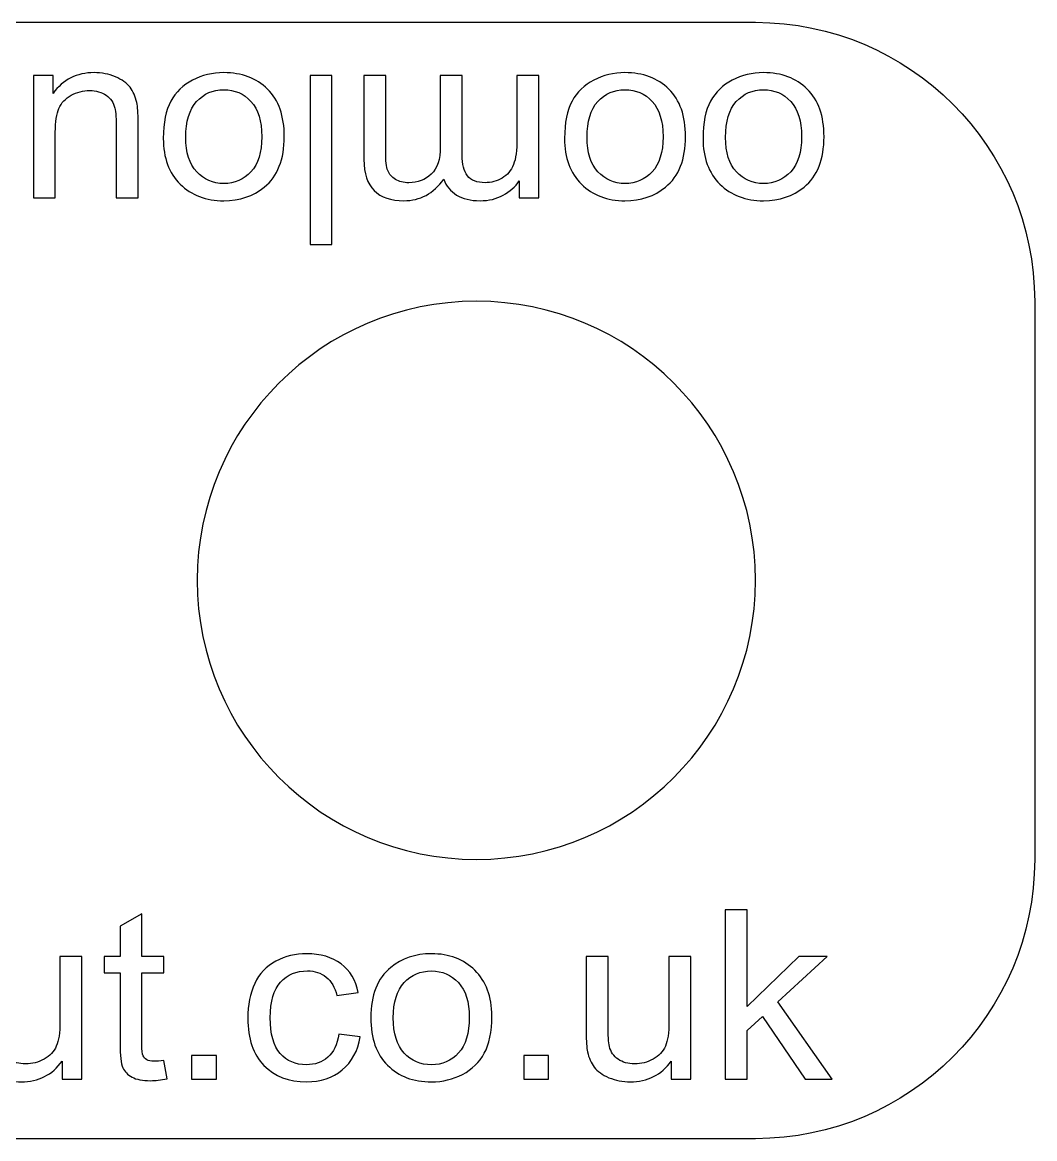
# Model space of a CAD drawing. Header units: centimetres. Extents: x -14 to -7, y -16.85 to -12.85.
# Drawn here: x -10.626 to -7, y -16.85 to -12.85 of the extents above; entities that cross this region are included whole.
import ezdxf

# ---------------------------------------------------------------- set-up
doc = ezdxf.new("R2010")
doc.units = ezdxf.units.CM
doc.header["$MEASUREMENT"] = 0
doc.layers.add('Layer 1', color=7, linetype='Continuous')

msp = doc.modelspace()

# ---------------------------------------------------------------- linework, layer by layer
at = {"layer": 'Layer 1', "color": 250}
for points, knots in [([(-13, -12.85), (-13.552, -12.85), (-14, -13.298), (-14, -13.85), (-14, -13.85), (-14, -13.85), (-14, -15.85), (-14, -15.85), (-14, -15.85), (-14, -16.402), (-13.552, -16.85), (-13, -16.85), (-13, -16.85), (-13, -16.85), (-8, -16.85), (-8, -16.85), (-8, -16.85), (-7.448, -16.85), (-7, -16.402), (-7, -15.85), (-7, -15.85), (-7, -15.85), (-7, -13.85), (-7, -13.85), (-7, -13.85), (-7, -13.298), (-7.448, -12.85), (-8, -12.85), (-8, -12.85), (-8, -12.85), (-13, -12.85), (-13, -12.85)], [0, 0, 0, 0, 0.125, 0.125, 0.125, 0.125, 0.25, 0.25, 0.25, 0.25, 0.375, 0.375, 0.375, 0.375, 0.5, 0.5, 0.5, 0.5, 0.625, 0.625, 0.625, 0.625, 0.75, 0.75, 0.75, 0.75, 0.875, 0.875, 0.875, 0.875, 1, 1, 1, 1]), ([(-10.51658, -13.04023), (-10.51658, -13.04023), (-10.51658, -13.10472), (-10.51658, -13.10472), (-10.51658, -13.10472), (-10.48046, -13.05505), (-10.43154, -13.03035), (-10.3697, -13.03035), (-10.3697, -13.03035), (-10.34249, -13.03035), (-10.31691, -13.03529), (-10.29328, -13.04517), (-10.29328, -13.04517), (-10.26964, -13.05505), (-10.2521, -13.06761), (-10.24064, -13.08256), (-10.24064, -13.08256), (-10.22906, -13.09766), (-10.22103, -13.11601), (-10.21641, -13.13774), (-10.21641, -13.13774), (-10.21329, -13.15241), (-10.21166, -13.17556), (-10.21166, -13.20731), (-10.21166, -13.20731), (-10.21166, -13.20731), (-10.21166, -13.47923), (-10.21166, -13.47923), (-10.21166, -13.47923), (-10.21166, -13.47923), (-10.29, -13.47923), (-10.29, -13.47923), (-10.29, -13.47923), (-10.29, -13.47923), (-10.29, -13.23581), (-10.29, -13.23581), (-10.29, -13.23581), (-10.29, -13.19686), (-10.29164, -13.17076), (-10.29477, -13.15721), (-10.29477, -13.15721), (-10.29982, -13.1376), (-10.31022, -13.12236), (-10.32613, -13.11107), (-10.32613, -13.11107), (-10.34219, -13.09992), (-10.36196, -13.09442), (-10.38546, -13.09442), (-10.38546, -13.09442), (-10.40894, -13.09442), (-10.43095, -13.10006), (-10.45161, -13.11149), (-10.45161, -13.11149), (-10.47228, -13.12292), (-10.48684, -13.13858), (-10.49532, -13.1582), (-10.49532, -13.1582), (-10.50394, -13.17795), (-10.50825, -13.2066), (-10.50825, -13.244), (-10.50825, -13.244), (-10.50825, -13.244), (-10.50825, -13.47923), (-10.50825, -13.47923), (-10.50825, -13.47923), (-10.50825, -13.47923), (-10.5866, -13.47923), (-10.5866, -13.47923), (-10.5866, -13.47923), (-10.5866, -13.47923), (-10.5866, -13.04023), (-10.5866, -13.04023), (-10.5866, -13.04023), (-10.5866, -13.04023), (-10.51658, -13.04023), (-10.51658, -13.04023)], [0, 0, 0, 0, 0.0526316, 0.0526316, 0.0526316, 0.0526316, 0.1052632, 0.1052632, 0.1052632, 0.1052632, 0.1578947, 0.1578947, 0.1578947, 0.1578947, 0.2105263, 0.2105263, 0.2105263, 0.2105263, 0.2631579, 0.2631579, 0.2631579, 0.2631579, 0.3157895, 0.3157895, 0.3157895, 0.3157895, 0.3684211, 0.3684211, 0.3684211, 0.3684211, 0.4210526, 0.4210526, 0.4210526, 0.4210526, 0.4736842, 0.4736842, 0.4736842, 0.4736842, 0.5263158, 0.5263158, 0.5263158, 0.5263158, 0.5789474, 0.5789474, 0.5789474, 0.5789474, 0.6315789, 0.6315789, 0.6315789, 0.6315789, 0.6842105, 0.6842105, 0.6842105, 0.6842105, 0.7368421, 0.7368421, 0.7368421, 0.7368421, 0.7894737, 0.7894737, 0.7894737, 0.7894737, 0.8421053, 0.8421053, 0.8421053, 0.8421053, 0.8947368, 0.8947368, 0.8947368, 0.8947368, 0.9473684, 0.9473684, 0.9473684, 0.9473684, 1, 1, 1, 1]), ([(-9.68804, -13.2598), (-9.68804, -13.34108), (-9.71183, -13.40133), (-9.75956, -13.44042), (-9.75956, -13.44042), (-9.79924, -13.47288), (-9.84772, -13.48925), (-9.90495, -13.48925), (-9.90495, -13.48925), (-9.96858, -13.48925), (-10.02062, -13.46949), (-10.06091, -13.42984), (-10.06091, -13.42984), (-10.10134, -13.39033), (-10.12141, -13.33572), (-10.12141, -13.26601), (-10.12141, -13.26601), (-10.12141, -13.20942), (-10.1125, -13.16497), (-10.09465, -13.13266), (-10.09465, -13.13266), (-10.07682, -13.1002), (-10.05079, -13.07508), (-10.01675, -13.05716), (-10.01675, -13.05716), (-9.98255, -13.03924), (-9.94539, -13.03035), (-9.90495, -13.03035), (-9.90495, -13.03035), (-9.84028, -13.03035), (-9.78795, -13.04997), (-9.74796, -13.08948), (-9.74796, -13.08948), (-9.70796, -13.12885), (-9.68804, -13.18558), (-9.68804, -13.2598)], [0, 0, 0, 0, 0.1111111, 0.1111111, 0.1111111, 0.1111111, 0.2222222, 0.2222222, 0.2222222, 0.2222222, 0.3333333, 0.3333333, 0.3333333, 0.3333333, 0.4444444, 0.4444444, 0.4444444, 0.4444444, 0.5555556, 0.5555556, 0.5555556, 0.5555556, 0.6666667, 0.6666667, 0.6666667, 0.6666667, 0.7777778, 0.7777778, 0.7777778, 0.7777778, 0.8888889, 0.8888889, 0.8888889, 0.8888889, 1, 1, 1, 1]), ([(-8.2507, -13.2598), (-8.2507, -13.34108), (-8.27449, -13.40133), (-8.32221, -13.44042), (-8.32221, -13.44042), (-8.3619, -13.47288), (-8.41037, -13.48925), (-8.4676, -13.48925), (-8.4676, -13.48925), (-8.53124, -13.48925), (-8.58327, -13.46949), (-8.62356, -13.42984), (-8.62356, -13.42984), (-8.664, -13.39033), (-8.68407, -13.33572), (-8.68407, -13.26601), (-8.68407, -13.26601), (-8.68407, -13.20942), (-8.67516, -13.16497), (-8.65731, -13.13266), (-8.65731, -13.13266), (-8.63947, -13.1002), (-8.61345, -13.07508), (-8.57941, -13.05716), (-8.57941, -13.05716), (-8.54521, -13.03924), (-8.50805, -13.03035), (-8.4676, -13.03035), (-8.4676, -13.03035), (-8.40294, -13.03035), (-8.35061, -13.04997), (-8.31061, -13.08948), (-8.31061, -13.08948), (-8.27062, -13.12885), (-8.2507, -13.18558), (-8.2507, -13.2598)], [0, 0, 0, 0, 0.1111111, 0.1111111, 0.1111111, 0.1111111, 0.2222222, 0.2222222, 0.2222222, 0.2222222, 0.3333333, 0.3333333, 0.3333333, 0.3333333, 0.4444444, 0.4444444, 0.4444444, 0.4444444, 0.5555556, 0.5555556, 0.5555556, 0.5555556, 0.6666667, 0.6666667, 0.6666667, 0.6666667, 0.7777778, 0.7777778, 0.7777778, 0.7777778, 0.8888889, 0.8888889, 0.8888889, 0.8888889, 1, 1, 1, 1]), ([(-7.75458, -13.2598), (-7.75458, -13.34108), (-7.77837, -13.40133), (-7.8261, -13.44042), (-7.8261, -13.44042), (-7.86579, -13.47288), (-7.91426, -13.48925), (-7.97149, -13.48925), (-7.97149, -13.48925), (-8.03513, -13.48925), (-8.08716, -13.46949), (-8.12745, -13.42984), (-8.12745, -13.42984), (-8.16789, -13.39033), (-8.18796, -13.33572), (-8.18796, -13.26601), (-8.18796, -13.26601), (-8.18796, -13.20942), (-8.17904, -13.16497), (-8.1612, -13.13266), (-8.1612, -13.13266), (-8.14336, -13.1002), (-8.11734, -13.07508), (-8.0833, -13.05716), (-8.0833, -13.05716), (-8.0491, -13.03924), (-8.01194, -13.03035), (-7.97149, -13.03035), (-7.97149, -13.03035), (-7.90682, -13.03035), (-7.85449, -13.04997), (-7.8145, -13.08948), (-7.8145, -13.08948), (-7.77451, -13.12885), (-7.75458, -13.18558), (-7.75458, -13.2598)], [0, 0, 0, 0, 0.1111111, 0.1111111, 0.1111111, 0.1111111, 0.2222222, 0.2222222, 0.2222222, 0.2222222, 0.3333333, 0.3333333, 0.3333333, 0.3333333, 0.4444444, 0.4444444, 0.4444444, 0.4444444, 0.5555556, 0.5555556, 0.5555556, 0.5555556, 0.6666667, 0.6666667, 0.6666667, 0.6666667, 0.7777778, 0.7777778, 0.7777778, 0.7777778, 0.8888889, 0.8888889, 0.8888889, 0.8888889, 1, 1, 1, 1]), ([(-9.51737, -13.04023), (-9.51737, -13.04023), (-9.51737, -13.6463), (-9.51737, -13.6463), (-9.51737, -13.6463), (-9.51737, -13.6463), (-9.59572, -13.6463), (-9.59572, -13.6463), (-9.59572, -13.6463), (-9.59572, -13.6463), (-9.59572, -13.04023), (-9.59572, -13.04023), (-9.59572, -13.04023), (-9.59572, -13.04023), (-9.51737, -13.04023), (-9.51737, -13.04023)], [0, 0, 0, 0, 0.25, 0.25, 0.25, 0.25, 0.5, 0.5, 0.5, 0.5, 0.75, 0.75, 0.75, 0.75, 1, 1, 1, 1]), ([(-8.7761, -13.04023), (-8.7761, -13.04023), (-8.7761, -13.47923), (-8.7761, -13.47923), (-8.7761, -13.47923), (-8.7761, -13.47923), (-8.84612, -13.47923), (-8.84612, -13.47923), (-8.84612, -13.47923), (-8.84612, -13.47923), (-8.84612, -13.4177), (-8.84612, -13.4177), (-8.84612, -13.4177), (-8.86069, -13.43915), (-8.88002, -13.45651), (-8.90411, -13.46949), (-8.90411, -13.46949), (-8.92819, -13.48262), (-8.95569, -13.48925), (-8.98646, -13.48925), (-8.98646, -13.48925), (-9.02066, -13.48925), (-9.04876, -13.48247), (-9.07061, -13.46893), (-9.07061, -13.46893), (-9.09262, -13.45538), (-9.10808, -13.43661), (-9.117, -13.41234), (-9.117, -13.41234), (-9.15372, -13.46357), (-9.20129, -13.48925), (-9.25987, -13.48925), (-9.25987, -13.48925), (-9.30581, -13.48925), (-9.34104, -13.47711), (-9.36572, -13.45298), (-9.36572, -13.45298), (-9.3904, -13.42885), (-9.40275, -13.39174), (-9.40275, -13.34164), (-9.40275, -13.34164), (-9.40275, -13.34164), (-9.40275, -13.04023), (-9.40275, -13.04023), (-9.40275, -13.04023), (-9.40275, -13.04023), (-9.32484, -13.04023), (-9.32484, -13.04023), (-9.32484, -13.04023), (-9.32484, -13.04023), (-9.32484, -13.31681), (-9.32484, -13.31681), (-9.32484, -13.31681), (-9.32484, -13.34658), (-9.32231, -13.36803), (-9.31726, -13.38116), (-9.31726, -13.38116), (-9.31206, -13.39414), (-9.30284, -13.40472), (-9.2896, -13.41276), (-9.2896, -13.41276), (-9.27622, -13.42067), (-9.26046, -13.42476), (-9.24248, -13.42476), (-9.24248, -13.42476), (-9.20991, -13.42476), (-9.183, -13.41446), (-9.16145, -13.39386), (-9.16145, -13.39386), (-9.14004, -13.37339), (-9.12919, -13.34052), (-9.12919, -13.29536), (-9.12919, -13.29536), (-9.12919, -13.29536), (-9.12919, -13.04023), (-9.12919, -13.04023), (-9.12919, -13.04023), (-9.12919, -13.04023), (-9.05084, -13.04023), (-9.05084, -13.04023), (-9.05084, -13.04023), (-9.05084, -13.04023), (-9.05084, -13.32542), (-9.05084, -13.32542), (-9.05084, -13.32542), (-9.05084, -13.35858), (-9.04445, -13.38341), (-9.03166, -13.39992), (-9.03166, -13.39992), (-9.01888, -13.41643), (-8.99806, -13.42476), (-8.96892, -13.42476), (-8.96892, -13.42476), (-8.94692, -13.42476), (-8.92656, -13.41926), (-8.90782, -13.40811), (-8.90782, -13.40811), (-8.88909, -13.3971), (-8.87541, -13.38101), (-8.86708, -13.35985), (-8.86708, -13.35985), (-8.85861, -13.33854), (-8.85445, -13.30792), (-8.85445, -13.26798), (-8.85445, -13.26798), (-8.85445, -13.26798), (-8.85445, -13.04023), (-8.85445, -13.04023), (-8.85445, -13.04023), (-8.85445, -13.04023), (-8.7761, -13.04023), (-8.7761, -13.04023)], [0, 0, 0, 0, 0.0357143, 0.0357143, 0.0357143, 0.0357143, 0.0714286, 0.0714286, 0.0714286, 0.0714286, 0.1071429, 0.1071429, 0.1071429, 0.1071429, 0.1428571, 0.1428571, 0.1428571, 0.1428571, 0.1785714, 0.1785714, 0.1785714, 0.1785714, 0.2142857, 0.2142857, 0.2142857, 0.2142857, 0.25, 0.25, 0.25, 0.25, 0.2857143, 0.2857143, 0.2857143, 0.2857143, 0.3214286, 0.3214286, 0.3214286, 0.3214286, 0.3571429, 0.3571429, 0.3571429, 0.3571429, 0.3928571, 0.3928571, 0.3928571, 0.3928571, 0.4285714, 0.4285714, 0.4285714, 0.4285714, 0.4642857, 0.4642857, 0.4642857, 0.4642857, 0.5, 0.5, 0.5, 0.5, 0.5357143, 0.5357143, 0.5357143, 0.5357143, 0.5714286, 0.5714286, 0.5714286, 0.5714286, 0.6071429, 0.6071429, 0.6071429, 0.6071429, 0.6428571, 0.6428571, 0.6428571, 0.6428571, 0.6785714, 0.6785714, 0.6785714, 0.6785714, 0.7142857, 0.7142857, 0.7142857, 0.7142857, 0.75, 0.75, 0.75, 0.75, 0.7857143, 0.7857143, 0.7857143, 0.7857143, 0.8214286, 0.8214286, 0.8214286, 0.8214286, 0.8571429, 0.8571429, 0.8571429, 0.8571429, 0.8928571, 0.8928571, 0.8928571, 0.8928571, 0.9285714, 0.9285714, 0.9285714, 0.9285714, 0.9642857, 0.9642857, 0.9642857, 0.9642857, 1, 1, 1, 1]), ([(-9.76862, -13.2598), (-9.76862, -13.2035), (-9.78155, -13.16144), (-9.80742, -13.1335), (-9.80742, -13.1335), (-9.8333, -13.10542), (-9.86585, -13.09145), (-9.90495, -13.09145), (-9.90495, -13.09145), (-9.9439, -13.09145), (-9.97632, -13.10556), (-10.00218, -13.13365), (-10.00218, -13.13365), (-10.0279, -13.16173), (-10.04084, -13.20463), (-10.04084, -13.2622), (-10.04084, -13.2622), (-10.04084, -13.31653), (-10.0279, -13.35773), (-10.00189, -13.38567), (-10.00189, -13.38567), (-9.97586, -13.41361), (-9.9436, -13.42758), (-9.90495, -13.42758), (-9.90495, -13.42758), (-9.86585, -13.42758), (-9.8333, -13.41361), (-9.80742, -13.38581), (-9.80742, -13.38581), (-9.78155, -13.35801), (-9.76862, -13.31596), (-9.76862, -13.2598)], [0, 0, 0, 0, 0.125, 0.125, 0.125, 0.125, 0.25, 0.25, 0.25, 0.25, 0.375, 0.375, 0.375, 0.375, 0.5, 0.5, 0.5, 0.5, 0.625, 0.625, 0.625, 0.625, 0.75, 0.75, 0.75, 0.75, 0.875, 0.875, 0.875, 0.875, 1, 1, 1, 1]), ([(-8.33127, -13.2598), (-8.33127, -13.2035), (-8.34421, -13.16144), (-8.37008, -13.1335), (-8.37008, -13.1335), (-8.39595, -13.10542), (-8.42851, -13.09145), (-8.4676, -13.09145), (-8.4676, -13.09145), (-8.50655, -13.09145), (-8.53897, -13.10556), (-8.56484, -13.13365), (-8.56484, -13.13365), (-8.59055, -13.16173), (-8.60349, -13.20463), (-8.60349, -13.2622), (-8.60349, -13.2622), (-8.60349, -13.31653), (-8.59055, -13.35773), (-8.56454, -13.38567), (-8.56454, -13.38567), (-8.53852, -13.41361), (-8.50626, -13.42758), (-8.4676, -13.42758), (-8.4676, -13.42758), (-8.42851, -13.42758), (-8.39595, -13.41361), (-8.37008, -13.38581), (-8.37008, -13.38581), (-8.34421, -13.35801), (-8.33127, -13.31596), (-8.33127, -13.2598)], [0, 0, 0, 0, 0.125, 0.125, 0.125, 0.125, 0.25, 0.25, 0.25, 0.25, 0.375, 0.375, 0.375, 0.375, 0.5, 0.5, 0.5, 0.5, 0.625, 0.625, 0.625, 0.625, 0.75, 0.75, 0.75, 0.75, 0.875, 0.875, 0.875, 0.875, 1, 1, 1, 1]), ([(-7.83516, -13.2598), (-7.83516, -13.2035), (-7.8481, -13.16144), (-7.87396, -13.1335), (-7.87396, -13.1335), (-7.89984, -13.10542), (-7.93239, -13.09145), (-7.97149, -13.09145), (-7.97149, -13.09145), (-8.01044, -13.09145), (-8.04286, -13.10556), (-8.06872, -13.13365), (-8.06872, -13.13365), (-8.09444, -13.16173), (-8.10738, -13.20463), (-8.10738, -13.2622), (-8.10738, -13.2622), (-8.10738, -13.31653), (-8.09444, -13.35773), (-8.06843, -13.38567), (-8.06843, -13.38567), (-8.04241, -13.41361), (-8.01015, -13.42758), (-7.97149, -13.42758), (-7.97149, -13.42758), (-7.93239, -13.42758), (-7.89984, -13.41361), (-7.87396, -13.38581), (-7.87396, -13.38581), (-7.8481, -13.35801), (-7.83516, -13.31596), (-7.83516, -13.2598)], [0, 0, 0, 0, 0.125, 0.125, 0.125, 0.125, 0.25, 0.25, 0.25, 0.25, 0.375, 0.375, 0.375, 0.375, 0.5, 0.5, 0.5, 0.5, 0.625, 0.625, 0.625, 0.625, 0.75, 0.75, 0.75, 0.75, 0.875, 0.875, 0.875, 0.875, 1, 1, 1, 1]), ([(-9, -13.84938), (-8.448, -13.84938), (-8, -14.29737), (-8, -14.84937), (-8, -14.84937), (-8, -15.40137), (-8.448, -15.84937), (-9, -15.84937), (-9, -15.84937), (-9.552, -15.84937), (-10, -15.40137), (-10, -14.84937), (-10, -14.84937), (-10, -14.29737), (-9.552, -13.84938), (-9, -13.84938)], [0, 0, 0, 0, 0.25, 0.25, 0.25, 0.25, 0.5, 0.5, 0.5, 0.5, 0.75, 0.75, 0.75, 0.75, 1, 1, 1, 1]), ([(-8.10842, -16.63641), (-8.10842, -16.63641), (-8.10842, -16.03034), (-8.10842, -16.03034), (-8.10842, -16.03034), (-8.10842, -16.03034), (-8.02992, -16.03034), (-8.02992, -16.03034), (-8.02992, -16.03034), (-8.02992, -16.03034), (-8.02992, -16.37592), (-8.02992, -16.37592), (-8.02992, -16.37592), (-8.02992, -16.37592), (-7.84438, -16.19741), (-7.84438, -16.19741), (-7.84438, -16.19741), (-7.84438, -16.19741), (-7.74299, -16.19741), (-7.74299, -16.19741), (-7.74299, -16.19741), (-7.74299, -16.19741), (-7.91976, -16.36025), (-7.91976, -16.36025), (-7.91976, -16.36025), (-7.91976, -16.36025), (-7.725, -16.63641), (-7.725, -16.63641), (-7.725, -16.63641), (-7.725, -16.63641), (-7.82178, -16.63641), (-7.82178, -16.63641), (-7.82178, -16.63641), (-7.82178, -16.63641), (-7.97462, -16.4119), (-7.97462, -16.4119), (-7.97462, -16.4119), (-7.97462, -16.4119), (-8.02992, -16.46242), (-8.02992, -16.46242), (-8.02992, -16.46242), (-8.02992, -16.46242), (-8.02992, -16.63641), (-8.02992, -16.63641), (-8.02992, -16.63641), (-8.02992, -16.63641), (-8.10842, -16.63641), (-8.10842, -16.63641)], [0, 0, 0, 0, 0.0833333, 0.0833333, 0.0833333, 0.0833333, 0.1666667, 0.1666667, 0.1666667, 0.1666667, 0.25, 0.25, 0.25, 0.25, 0.3333333, 0.3333333, 0.3333333, 0.3333333, 0.4166667, 0.4166667, 0.4166667, 0.4166667, 0.5, 0.5, 0.5, 0.5, 0.5833333, 0.5833333, 0.5833333, 0.5833333, 0.6666667, 0.6666667, 0.6666667, 0.6666667, 0.75, 0.75, 0.75, 0.75, 0.8333333, 0.8333333, 0.8333333, 0.8333333, 0.9166667, 0.9166667, 0.9166667, 0.9166667, 1, 1, 1, 1]), ([(-10.11933, -16.56981), (-10.11933, -16.56981), (-10.10803, -16.63556), (-10.10803, -16.63556), (-10.10803, -16.63556), (-10.13003, -16.63994), (-10.14981, -16.6422), (-10.1672, -16.6422), (-10.1672, -16.6422), (-10.19574, -16.6422), (-10.21775, -16.63796), (-10.2335, -16.62935), (-10.2335, -16.62935), (-10.24911, -16.62089), (-10.26011, -16.6096), (-10.26651, -16.59563), (-10.26651, -16.59563), (-10.2729, -16.5818), (-10.27617, -16.55245), (-10.27617, -16.50786), (-10.27617, -16.50786), (-10.27617, -16.50786), (-10.27617, -16.25527), (-10.27617, -16.25527), (-10.27617, -16.25527), (-10.27617, -16.25527), (-10.33371, -16.25527), (-10.33371, -16.25527), (-10.33371, -16.25527), (-10.33371, -16.25527), (-10.33371, -16.19741), (-10.33371, -16.19741), (-10.33371, -16.19741), (-10.33371, -16.19741), (-10.27617, -16.19741), (-10.27617, -16.19741), (-10.27617, -16.19741), (-10.27617, -16.19741), (-10.27617, -16.08861), (-10.27617, -16.08861), (-10.27617, -16.08861), (-10.27617, -16.08861), (-10.19812, -16.04402), (-10.19812, -16.04402), (-10.19812, -16.04402), (-10.19812, -16.04402), (-10.19812, -16.19741), (-10.19812, -16.19741), (-10.19812, -16.19741), (-10.19812, -16.19741), (-10.11933, -16.19741), (-10.11933, -16.19741), (-10.11933, -16.19741), (-10.11933, -16.19741), (-10.11933, -16.25527), (-10.11933, -16.25527), (-10.11933, -16.25527), (-10.11933, -16.25527), (-10.19812, -16.25527), (-10.19812, -16.25527), (-10.19812, -16.25527), (-10.19812, -16.25527), (-10.19812, -16.51195), (-10.19812, -16.51195), (-10.19812, -16.51195), (-10.19812, -16.53326), (-10.19678, -16.5468), (-10.19411, -16.55287), (-10.19411, -16.55287), (-10.19128, -16.55894), (-10.18682, -16.56374), (-10.18058, -16.56741), (-10.18058, -16.56741), (-10.17433, -16.57093), (-10.16541, -16.57277), (-10.15382, -16.57277), (-10.15382, -16.57277), (-10.14504, -16.57277), (-10.1336, -16.57178), (-10.11933, -16.56981)], [0, 0, 0, 0, 0.05, 0.05, 0.05, 0.05, 0.1, 0.1, 0.1, 0.1, 0.15, 0.15, 0.15, 0.15, 0.2, 0.2, 0.2, 0.2, 0.25, 0.25, 0.25, 0.25, 0.3, 0.3, 0.3, 0.3, 0.35, 0.35, 0.35, 0.35, 0.4, 0.4, 0.4, 0.4, 0.45, 0.45, 0.45, 0.45, 0.5, 0.5, 0.5, 0.5, 0.55, 0.55, 0.55, 0.55, 0.6, 0.6, 0.6, 0.6, 0.65, 0.65, 0.65, 0.65, 0.7, 0.7, 0.7, 0.7, 0.75, 0.75, 0.75, 0.75, 0.8, 0.8, 0.8, 0.8, 0.85, 0.85, 0.85, 0.85, 0.9, 0.9, 0.9, 0.9, 0.95, 0.95, 0.95, 0.95, 1, 1, 1, 1]), ([(-10.48342, -16.63641), (-10.48342, -16.63641), (-10.48342, -16.57192), (-10.48342, -16.57192), (-10.48342, -16.57192), (-10.51954, -16.62159), (-10.56846, -16.64629), (-10.6303, -16.64629), (-10.6303, -16.64629), (-10.65751, -16.64629), (-10.68309, -16.64135), (-10.70672, -16.63147), (-10.70672, -16.63147), (-10.73036, -16.62159), (-10.7479, -16.60903), (-10.75936, -16.59408), (-10.75936, -16.59408), (-10.77094, -16.57898), (-10.77897, -16.56063), (-10.78359, -16.5389), (-10.78359, -16.5389), (-10.78671, -16.52423), (-10.78834, -16.50108), (-10.78834, -16.46933), (-10.78834, -16.46933), (-10.78834, -16.46933), (-10.78834, -16.19741), (-10.78834, -16.19741), (-10.78834, -16.19741), (-10.78834, -16.19741), (-10.71, -16.19741), (-10.71, -16.19741), (-10.71, -16.19741), (-10.71, -16.19741), (-10.71, -16.44083), (-10.71, -16.44083), (-10.71, -16.44083), (-10.71, -16.47978), (-10.70836, -16.50588), (-10.70523, -16.51943), (-10.70523, -16.51943), (-10.70018, -16.53904), (-10.68978, -16.55428), (-10.67387, -16.56557), (-10.67387, -16.56557), (-10.65781, -16.57672), (-10.63804, -16.58222), (-10.61454, -16.58222), (-10.61454, -16.58222), (-10.59106, -16.58222), (-10.56905, -16.57658), (-10.54839, -16.56515), (-10.54839, -16.56515), (-10.52772, -16.55372), (-10.51316, -16.53806), (-10.50468, -16.51844), (-10.50468, -16.51844), (-10.49606, -16.49869), (-10.49175, -16.47004), (-10.49175, -16.43264), (-10.49175, -16.43264), (-10.49175, -16.43264), (-10.49175, -16.19741), (-10.49175, -16.19741), (-10.49175, -16.19741), (-10.49175, -16.19741), (-10.4134, -16.19741), (-10.4134, -16.19741), (-10.4134, -16.19741), (-10.4134, -16.19741), (-10.4134, -16.63641), (-10.4134, -16.63641), (-10.4134, -16.63641), (-10.4134, -16.63641), (-10.48342, -16.63641), (-10.48342, -16.63641)], [0, 0, 0, 0, 0.0526316, 0.0526316, 0.0526316, 0.0526316, 0.1052632, 0.1052632, 0.1052632, 0.1052632, 0.1578947, 0.1578947, 0.1578947, 0.1578947, 0.2105263, 0.2105263, 0.2105263, 0.2105263, 0.2631579, 0.2631579, 0.2631579, 0.2631579, 0.3157895, 0.3157895, 0.3157895, 0.3157895, 0.3684211, 0.3684211, 0.3684211, 0.3684211, 0.4210526, 0.4210526, 0.4210526, 0.4210526, 0.4736842, 0.4736842, 0.4736842, 0.4736842, 0.5263158, 0.5263158, 0.5263158, 0.5263158, 0.5789474, 0.5789474, 0.5789474, 0.5789474, 0.6315789, 0.6315789, 0.6315789, 0.6315789, 0.6842105, 0.6842105, 0.6842105, 0.6842105, 0.7368421, 0.7368421, 0.7368421, 0.7368421, 0.7894737, 0.7894737, 0.7894737, 0.7894737, 0.8421053, 0.8421053, 0.8421053, 0.8421053, 0.8947368, 0.8947368, 0.8947368, 0.8947368, 0.9473684, 0.9473684, 0.9473684, 0.9473684, 1, 1, 1, 1]), ([(-9.49298, -16.47554), (-9.49298, -16.47554), (-9.41598, -16.48514), (-9.41598, -16.48514), (-9.41598, -16.48514), (-9.4243, -16.53552), (-9.44586, -16.57503), (-9.48065, -16.60353), (-9.48065, -16.60353), (-9.51529, -16.63204), (-9.55796, -16.64629), (-9.60851, -16.64629), (-9.60851, -16.64629), (-9.67169, -16.64629), (-9.72268, -16.62667), (-9.76104, -16.58744), (-9.76104, -16.58744), (-9.79955, -16.54822), (-9.81887, -16.49191), (-9.81887, -16.41853), (-9.81887, -16.41853), (-9.81887, -16.37112), (-9.81055, -16.32963), (-9.79404, -16.29407), (-9.79404, -16.29407), (-9.77739, -16.25851), (-9.75227, -16.23184), (-9.71837, -16.21406), (-9.71837, -16.21406), (-9.68463, -16.19628), (-9.64775, -16.18739), (-9.60805, -16.18739), (-9.60805, -16.18739), (-9.55781, -16.18739), (-9.51663, -16.19953), (-9.48481, -16.22366), (-9.48481, -16.22366), (-9.45284, -16.24779), (-9.43233, -16.28194), (-9.42326, -16.32639), (-9.42326, -16.32639), (-9.42326, -16.32639), (-9.49953, -16.33754), (-9.49953, -16.33754), (-9.49953, -16.33754), (-9.50682, -16.30804), (-9.5196, -16.28589), (-9.53803, -16.27093), (-9.53803, -16.27093), (-9.55647, -16.25611), (-9.57876, -16.24864), (-9.60494, -16.24864), (-9.60494, -16.24864), (-9.64449, -16.24864), (-9.6766, -16.26204), (-9.70127, -16.28899), (-9.70127, -16.28899), (-9.72596, -16.3158), (-9.7383, -16.35828), (-9.7383, -16.41642), (-9.7383, -16.41642), (-9.7383, -16.4754), (-9.7264, -16.5183), (-9.70246, -16.54511), (-9.70246, -16.54511), (-9.67867, -16.57178), (-9.6476, -16.58519), (-9.60924, -16.58519), (-9.60924, -16.58519), (-9.57847, -16.58519), (-9.5529, -16.57616), (-9.53224, -16.55823), (-9.53224, -16.55823), (-9.51157, -16.54031), (-9.49848, -16.5128), (-9.49298, -16.47554)], [0, 0, 0, 0, 0.0526316, 0.0526316, 0.0526316, 0.0526316, 0.1052632, 0.1052632, 0.1052632, 0.1052632, 0.1578947, 0.1578947, 0.1578947, 0.1578947, 0.2105263, 0.2105263, 0.2105263, 0.2105263, 0.2631579, 0.2631579, 0.2631579, 0.2631579, 0.3157895, 0.3157895, 0.3157895, 0.3157895, 0.3684211, 0.3684211, 0.3684211, 0.3684211, 0.4210526, 0.4210526, 0.4210526, 0.4210526, 0.4736842, 0.4736842, 0.4736842, 0.4736842, 0.5263158, 0.5263158, 0.5263158, 0.5263158, 0.5789474, 0.5789474, 0.5789474, 0.5789474, 0.6315789, 0.6315789, 0.6315789, 0.6315789, 0.6842105, 0.6842105, 0.6842105, 0.6842105, 0.7368421, 0.7368421, 0.7368421, 0.7368421, 0.7894737, 0.7894737, 0.7894737, 0.7894737, 0.8421053, 0.8421053, 0.8421053, 0.8421053, 0.8947368, 0.8947368, 0.8947368, 0.8947368, 0.9473684, 0.9473684, 0.9473684, 0.9473684, 1, 1, 1, 1]), ([(-9.37806, -16.41684), (-9.37806, -16.33556), (-9.35427, -16.27531), (-9.30654, -16.23622), (-9.30654, -16.23622), (-9.26686, -16.20376), (-9.21838, -16.18739), (-9.16115, -16.18739), (-9.16115, -16.18739), (-9.09752, -16.18739), (-9.04548, -16.20715), (-9.00519, -16.2468), (-9.00519, -16.2468), (-8.96476, -16.28631), (-8.94469, -16.34092), (-8.94469, -16.41063), (-8.94469, -16.41063), (-8.94469, -16.46722), (-8.9536, -16.51167), (-8.97145, -16.54398), (-8.97145, -16.54398), (-8.98929, -16.57644), (-9.01531, -16.60156), (-9.04935, -16.61948), (-9.04935, -16.61948), (-9.08355, -16.6374), (-9.12071, -16.64629), (-9.16115, -16.64629), (-9.16115, -16.64629), (-9.22582, -16.64629), (-9.27815, -16.62667), (-9.31814, -16.58716), (-9.31814, -16.58716), (-9.35814, -16.54779), (-9.37806, -16.49106), (-9.37806, -16.41684)], [0, 0, 0, 0, 0.1111111, 0.1111111, 0.1111111, 0.1111111, 0.2222222, 0.2222222, 0.2222222, 0.2222222, 0.3333333, 0.3333333, 0.3333333, 0.3333333, 0.4444444, 0.4444444, 0.4444444, 0.4444444, 0.5555556, 0.5555556, 0.5555556, 0.5555556, 0.6666667, 0.6666667, 0.6666667, 0.6666667, 0.7777778, 0.7777778, 0.7777778, 0.7777778, 0.8888889, 0.8888889, 0.8888889, 0.8888889, 1, 1, 1, 1]), ([(-8.30169, -16.63641), (-8.30169, -16.63641), (-8.30169, -16.57192), (-8.30169, -16.57192), (-8.30169, -16.57192), (-8.33782, -16.62159), (-8.38673, -16.64629), (-8.44858, -16.64629), (-8.44858, -16.64629), (-8.47578, -16.64629), (-8.50136, -16.64135), (-8.52499, -16.63147), (-8.52499, -16.63147), (-8.54863, -16.62159), (-8.56617, -16.60903), (-8.57763, -16.59408), (-8.57763, -16.59408), (-8.58922, -16.57898), (-8.59724, -16.56063), (-8.60186, -16.5389), (-8.60186, -16.5389), (-8.60498, -16.52423), (-8.60661, -16.50108), (-8.60661, -16.46933), (-8.60661, -16.46933), (-8.60661, -16.46933), (-8.60661, -16.19741), (-8.60661, -16.19741), (-8.60661, -16.19741), (-8.60661, -16.19741), (-8.52827, -16.19741), (-8.52827, -16.19741), (-8.52827, -16.19741), (-8.52827, -16.19741), (-8.52827, -16.44083), (-8.52827, -16.44083), (-8.52827, -16.44083), (-8.52827, -16.47978), (-8.52663, -16.50588), (-8.52351, -16.51943), (-8.52351, -16.51943), (-8.51845, -16.53904), (-8.50805, -16.55428), (-8.49214, -16.56557), (-8.49214, -16.56557), (-8.47608, -16.57672), (-8.45631, -16.58222), (-8.43281, -16.58222), (-8.43281, -16.58222), (-8.40933, -16.58222), (-8.38732, -16.57658), (-8.36666, -16.56515), (-8.36666, -16.56515), (-8.34599, -16.55372), (-8.33143, -16.53806), (-8.32295, -16.51844), (-8.32295, -16.51844), (-8.31433, -16.49869), (-8.31002, -16.47004), (-8.31002, -16.43264), (-8.31002, -16.43264), (-8.31002, -16.43264), (-8.31002, -16.19741), (-8.31002, -16.19741), (-8.31002, -16.19741), (-8.31002, -16.19741), (-8.23167, -16.19741), (-8.23167, -16.19741), (-8.23167, -16.19741), (-8.23167, -16.19741), (-8.23167, -16.63641), (-8.23167, -16.63641), (-8.23167, -16.63641), (-8.23167, -16.63641), (-8.30169, -16.63641), (-8.30169, -16.63641)], [0, 0, 0, 0, 0.0526316, 0.0526316, 0.0526316, 0.0526316, 0.1052632, 0.1052632, 0.1052632, 0.1052632, 0.1578947, 0.1578947, 0.1578947, 0.1578947, 0.2105263, 0.2105263, 0.2105263, 0.2105263, 0.2631579, 0.2631579, 0.2631579, 0.2631579, 0.3157895, 0.3157895, 0.3157895, 0.3157895, 0.3684211, 0.3684211, 0.3684211, 0.3684211, 0.4210526, 0.4210526, 0.4210526, 0.4210526, 0.4736842, 0.4736842, 0.4736842, 0.4736842, 0.5263158, 0.5263158, 0.5263158, 0.5263158, 0.5789474, 0.5789474, 0.5789474, 0.5789474, 0.6315789, 0.6315789, 0.6315789, 0.6315789, 0.6842105, 0.6842105, 0.6842105, 0.6842105, 0.7368421, 0.7368421, 0.7368421, 0.7368421, 0.7894737, 0.7894737, 0.7894737, 0.7894737, 0.8421053, 0.8421053, 0.8421053, 0.8421053, 0.8947368, 0.8947368, 0.8947368, 0.8947368, 0.9473684, 0.9473684, 0.9473684, 0.9473684, 1, 1, 1, 1]), ([(-9.29748, -16.41684), (-9.29748, -16.47314), (-9.28455, -16.5152), (-9.25868, -16.54314), (-9.25868, -16.54314), (-9.23281, -16.57122), (-9.20025, -16.58519), (-9.16115, -16.58519), (-9.16115, -16.58519), (-9.1222, -16.58519), (-9.08978, -16.57108), (-9.06392, -16.54299), (-9.06392, -16.54299), (-9.0382, -16.51491), (-9.02526, -16.47201), (-9.02526, -16.41444), (-9.02526, -16.41444), (-9.02526, -16.36011), (-9.0382, -16.31891), (-9.06422, -16.29097), (-9.06422, -16.29097), (-9.09024, -16.26303), (-9.1225, -16.24906), (-9.16115, -16.24906), (-9.16115, -16.24906), (-9.20025, -16.24906), (-9.23281, -16.26303), (-9.25868, -16.29083), (-9.25868, -16.29083), (-9.28455, -16.31863), (-9.29748, -16.36068), (-9.29748, -16.41684)], [0, 0, 0, 0, 0.125, 0.125, 0.125, 0.125, 0.25, 0.25, 0.25, 0.25, 0.375, 0.375, 0.375, 0.375, 0.5, 0.5, 0.5, 0.5, 0.625, 0.625, 0.625, 0.625, 0.75, 0.75, 0.75, 0.75, 0.875, 0.875, 0.875, 0.875, 1, 1, 1, 1]), ([(-10.02046, -16.63641), (-10.02046, -16.63641), (-10.02046, -16.5516), (-10.02046, -16.5516), (-10.02046, -16.5516), (-10.02046, -16.5516), (-9.93112, -16.5516), (-9.93112, -16.5516), (-9.93112, -16.5516), (-9.93112, -16.5516), (-9.93112, -16.63641), (-9.93112, -16.63641), (-9.93112, -16.63641), (-9.93112, -16.63641), (-10.02046, -16.63641), (-10.02046, -16.63641)], [0, 0, 0, 0, 0.25, 0.25, 0.25, 0.25, 0.5, 0.5, 0.5, 0.5, 0.75, 0.75, 0.75, 0.75, 1, 1, 1, 1]), ([(-8.8305, -16.63641), (-8.8305, -16.63641), (-8.8305, -16.5516), (-8.8305, -16.5516), (-8.8305, -16.5516), (-8.8305, -16.5516), (-8.74116, -16.5516), (-8.74116, -16.5516), (-8.74116, -16.5516), (-8.74116, -16.5516), (-8.74116, -16.63641), (-8.74116, -16.63641), (-8.74116, -16.63641), (-8.74116, -16.63641), (-8.8305, -16.63641), (-8.8305, -16.63641)], [0, 0, 0, 0, 0.25, 0.25, 0.25, 0.25, 0.5, 0.5, 0.5, 0.5, 0.75, 0.75, 0.75, 0.75, 1, 1, 1, 1])]:
    msp.add_open_spline(points, degree=3, knots=knots, dxfattribs=at)

doc.saveas('drawing.dxf')
